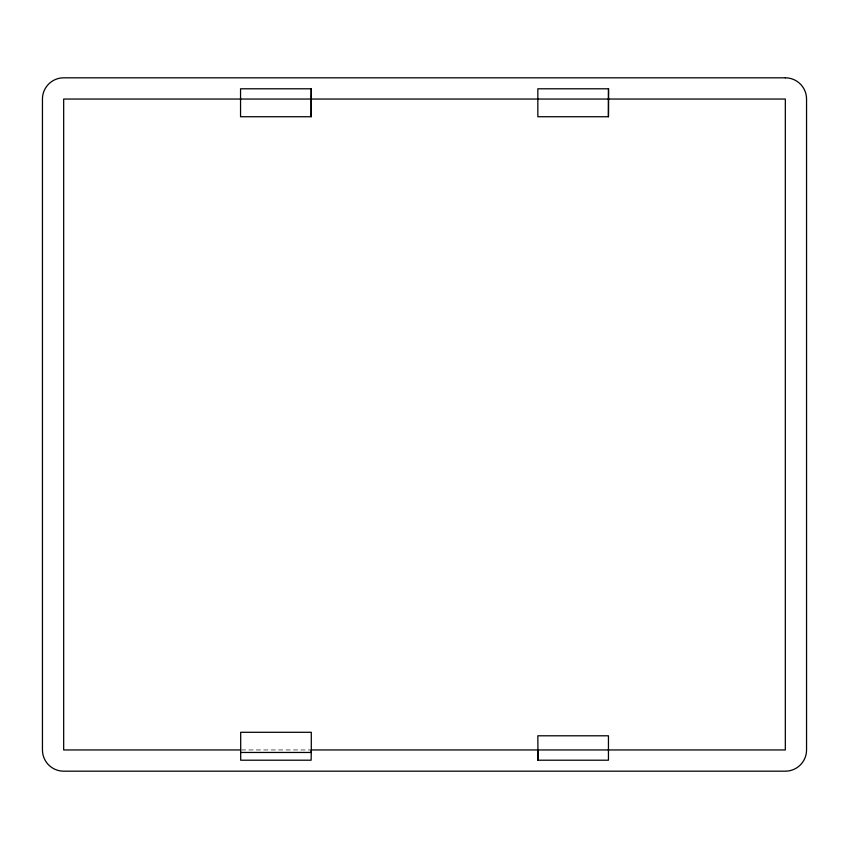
<?xml version="1.0" encoding="UTF-8"?>
<svg xmlns="http://www.w3.org/2000/svg" width="849" height="849" viewBox="0 0 849 849"><rect width="100%" height="100%" fill="white"/><g stroke="black" fill="none" stroke-linecap="round" stroke-linejoin="round"><path stroke-width="0.64" stroke-dasharray="4.25 3.18" d="M241.434 749.954L310.416 749.954"/><path stroke-width="1.27" d="M311.286 749.954L311.296 732.294L240.692 732.294L240.692 760.205L311.137 760.205L311.296 749.954L311.265 752.458L240.692 752.458M311.159 116.737L311.243 88.795L240.554 88.795L240.554 116.737L311.159 116.737L311.159 99.046M311.137 99.046L311.243 88.795M608.51 88.795L608.446 116.737L537.841 116.737L537.841 88.795L608.51 88.795L608.446 116.737M240.108 99.046L63.675 99.046L63.675 749.954L240.108 749.954M240.554 99.046L608.51 99.046M608.892 99.046L785.325 99.046L785.325 749.954L608.892 749.954M311.742 749.954L608.446 749.954M537.979 760.205L608.446 760.205L608.446 735.796L537.841 735.796L537.979 760.205L537.841 749.954M785.325 77.821L63.675 77.821A21.225 21.225 0 0 0 42.45 99.046L42.45 749.954A21.225 21.225 0 0 0 63.675 771.179L785.325 771.179A21.225 21.225 0 0 0 806.55 749.954L806.55 99.046A21.225 21.225 0 0 0 785.325 77.821"/></g></svg>
